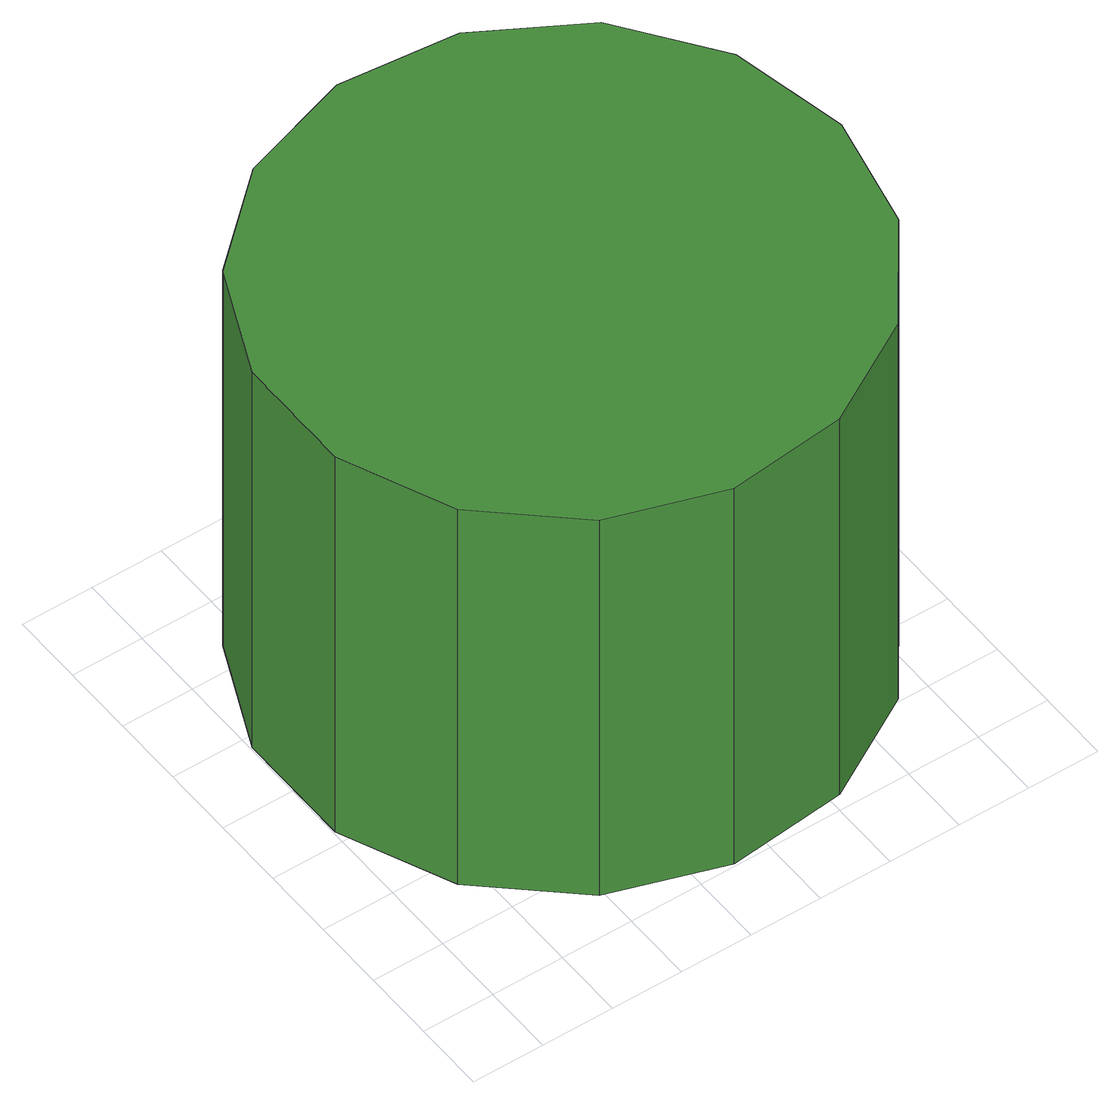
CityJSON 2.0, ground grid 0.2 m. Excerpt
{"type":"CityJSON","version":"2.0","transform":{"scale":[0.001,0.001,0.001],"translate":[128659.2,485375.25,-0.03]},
"CityObjects":{
"tree1":{"type":"SolitaryVegetationObject","attributes":{"function":"something"},"geometry":[{"type":"MultiSurface","lod":"1","boundaries":[[[0,1,2,3,4,5,6,7,8,9,10,11,12,13,14]],[[15,16,17,18,19,20,21,22,23,24,25,26,27,28,29]],[[0,29,28,1]],[[1,28,27,2]],[[2,27,26,3]],[[3,26,25,4]],[[4,25,24,5]],[[5,24,23,6]],[[6,23,22,7]],[[7,22,21,8]],[[8,21,20,9]],[[9,20,19,10]],[[10,19,18,11]],[[11,18,17,12]],[[12,17,16,13]],[[13,16,15,14]],[[14,15,29,0]]]}]}
},
"vertices":[
[1584,801,1295],[1515,1126,1295],[1320,1394,1295],[1032,1560,1295],[702,1594,1295],[387,1492,1295],[140,1270,1295],[5,967,1295],[5,635,1295],[140,332,1295],[387,110,1295],[702,7,1295],[1032,42,1295],[1320,208,1295],[1515,476,1295],[1515,476,5],[1320,208,5],[1032,42,5],[702,7,5],[387,110,5],[140,332,5],[5,635,5],[5,967,5],[140,1270,5],[387,1492,5],[702,1594,5],[1032,1560,5],[1320,1394,5],[1515,1126,5],[1584,801,5]
]}
